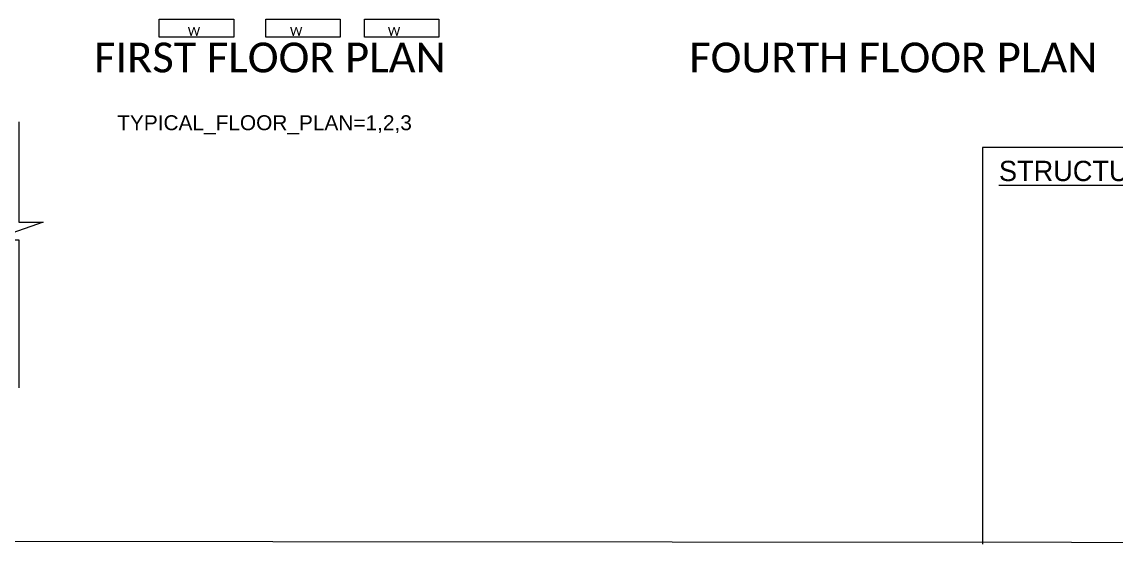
# Model space of a CAD drawing. Header units: metres. Extents: x -1560390 to -1560195, y 43232 to 43346.
# Drawn here: x -1560310.98 to -1560274.3, y 43243.76 to 43261.27 of the extents above; entities that cross this region are included whole.
import ezdxf

# ---------------------------------------------------------------- set-up
doc = ezdxf.new("R2010")
doc.units = ezdxf.units.M
doc.header["$LTSCALE"] = 750
doc.header["$MEASUREMENT"] = 0
doc.layers.get('0').update_dxf_attribs({"lineweight": 5})
doc.layers.add('BLK_1_FLR_1_BLT_UP_AREA', color=1, linetype='Continuous')
doc.layers.add('BLK_1_FLR_1_CHAJJA', color=6, linetype='Continuous')
doc.styles.add('sar dim', font='GOTHIC.TTF', dxfattribs={"height": 0.75})
doc.styles.get("Standard").update_dxf_attribs({"font": 'arial.ttf'})

msp = doc.modelspace()

# ---------------------------------------------------------------- linework, layer by layer
at = {"lineweight": 5, "ltscale": 0.05}
msp.add_line((-1560221.77566, 43257.06072), (-1560278.7741, 43257.06072), dxfattribs=at)
msp.add_line((-1560278.7741, 43257.06072), (-1560278.7741, 43243.75779))
at = {"lineweight": 5}
msp.add_lwpolyline([(-1560342.73649, 43346.05131), (-1560342.73649, 43243.88356), (-1560195.47173, 43243.75779), (-1560195.47173, 43345.92553)], close=True, dxfattribs=at)
msp.add_lwpolyline([(-1560311.09089, 43257.91592), (-1560311.09089, 43254.55053), (-1560310.27298, 43254.55053), (-1560311.97435, 43253.9613), (-1560311.08872, 43253.9613), (-1560311.08872, 43248.99883)])
at = {"layer": 'BLK_1_FLR_1_CHAJJA'}
for points in [[(-1560306.38039, 43260.75491), (-1560306.38039, 43261.35491), (-1560303.88039, 43261.35491), (-1560303.88039, 43260.75491), (-1560306.38039, 43260.75491)], [(-1560302.8098, 43260.75491), (-1560302.8098, 43261.35491), (-1560300.3098, 43261.35491), (-1560300.3098, 43260.75491), (-1560302.8098, 43260.75491)], [(-1560299.50307, 43260.75491), (-1560299.50307, 43261.35491), (-1560297.00307, 43261.35491), (-1560297.00307, 43260.75491), (-1560299.50307, 43260.75491)]]:
    msp.add_lwpolyline(points, dxfattribs=at)

# ---------------------------------------------------------------- texts
at = {"lineweight": 5, "style": 'sar dim'}
msp.add_text('%%USTRUCTURAL ENGINEER', height=0.6802484, dxfattribs=at).set_placement((-1560278.22552, 43255.92918))
at = {"lineweight": 5, "attachment_point": 1}
for s, insert, char_height, width in [('\\A1;{\\fCalibri|b0|i0|c0|p34;\\C256;W}', (-1560305.42351, 43261.09768), 0.3, 13.7990171), ('\\A1;{\\fCalibri|b0|i0|c0|p34;\\C256;W}', (-1560301.99586, 43261.09768), 0.3, 13.7990171), ('\\A1;{\\fCalibri|b0|i0|c0|p34;\\C256;W}', (-1560298.71421, 43261.09768), 0.3, 13.7990171), ('\\A1;{\\fCalibri|b0|i0|c0|p34;\\C256;FIRST FLOOR PLAN}', (-1560308.56531, 43260.57255), 1, 28.0102954), ('\\A1;{\\fCalibri|b0|i0|c0|p34;FOURTH FLOOR PLAN}', (-1560288.6101, 43260.57255), 1, 28.0102954)]:
    msp.add_mtext(s, dxfattribs=dict(at, insert=insert, char_height=char_height, width=width))
at = {"layer": 'BLK_1_FLR_1_BLT_UP_AREA', "color": 18, "insert": (-1560307.7888, 43258.13618), "char_height": 0.5, "attachment_point": 1}
msp.add_mtext_dynamic_manual_height_columns('TYPICAL_FLOOR_PLAN=1,2,3', width=10.5970681, gutter_width=0.9, heights=[0], dxfattribs=at)

doc.saveas('drawing.dxf')
